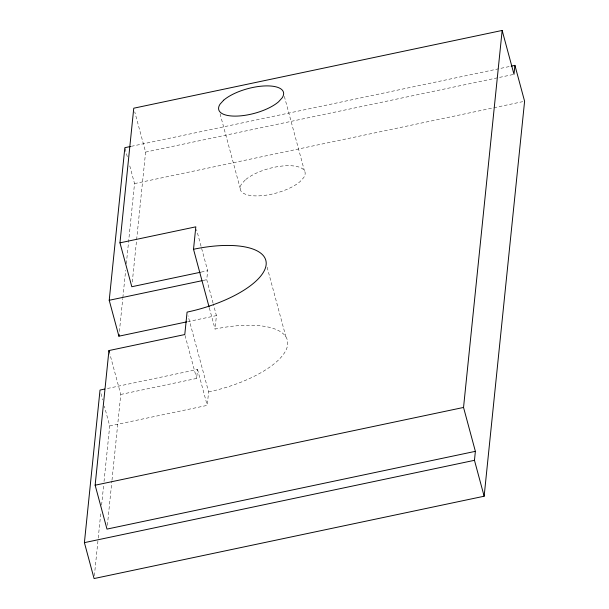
<?xml version="1.0" encoding="UTF-8"?>
<svg xmlns="http://www.w3.org/2000/svg" width="609" height="609" viewBox="0 0 609 609"><rect width="100%" height="100%" fill="white"/><g stroke="black" fill="none" stroke-linecap="round" stroke-linejoin="round"><path stroke-width="0.46" stroke-dasharray="3.04 2.28" d="M94.372 575.726L98.14 538.988M98.232 538.044L100.934 511.674M101.612 505.074L103.637 485.297M104.025 481.529L109.711 425.95L104.383 406.203M119.394 331.479L122.767 298.509M122.866 297.573L125.66 270.251M126.337 263.659L134.536 183.591L129.451 164.742M107.374 525.323L111.904 481.072M112.003 480.136L120.78 394.449L109.673 353.304M132.29 282.028L145.604 152.09L134.749 111.858M120.78 394.449L196.623 378.44L197.544 369.465L106.529 388.671M213.036 303.038L206.74 279.698L207.654 270.723L196.555 229.585M109.711 425.95L207.227 405.373L208.613 391.907L188.067 315.782M208.613 391.907A78.218 29.803 -15.1 0 0 287.676 344.481A78.218 29.803 -15.1 0 0 215.046 329.073L216.423 315.607L213.279 303.937M131.369 146.312L511.195 66.145M145.604 152.09L513.996 74.336M134.536 183.591L492.955 107.945M493.884 107.747L522.743 101.657M201.183 272.094L207.654 270.723M203.025 280.483L206.74 279.698M187.633 321.689L216.423 315.607M284.35 96.389L304.393 170.68M267.115 267.191L285.925 336.899M220.093 113.868L240.882 190.906M209.351 307.979L215.046 329.073M197.544 369.465L207.227 405.373M185.029 335.468L196.623 378.44M125.089 148.588L127.517 157.564M100.995 393.635L102.693 399.923M245.176 180.005L241.598 183.933A33.518 12.774 -15.1 0 0 258.924 195.862A33.518 12.774 -15.1 0 0 300.1 181.581L303.678 177.653A33.518 12.774 -15.1 0 0 286.352 165.732A33.518 12.774 -15.1 0 0 245.176 180.005"/><path stroke-width="0.91" d="M511.195 66.145L514.917 65.361L524.6 101.269L484.147 496.221L94.083 578.55L84.4 542.642L100.028 390.049L104.672 389.067M186.704 321.879L118.907 336.191L109.217 300.283L124.853 147.69L130.433 146.51M119.965 242.846L133.759 108.204L502.159 30.45L463.54 407.451L475.378 451.338L106.986 529.092L95.141 485.206L108.935 350.563L184.778 334.554L187.077 312.113A78.218 29.803 -15.1 0 0 266.141 264.687A78.218 29.803 -15.1 0 0 193.517 249.279L195.816 226.837L119.965 242.846L131.81 286.732L200.254 272.292M118.907 336.191L119.105 334.311M484.147 496.221L474.464 460.313L475.378 451.338M514.917 65.361L513.996 74.336L502.159 30.45M109.217 300.283L202.097 280.68M95.141 485.206L463.54 407.451M84.4 542.642L474.464 460.313M193.517 249.279L209.108 307.058M108.935 350.563L109.43 352.39M223.648 100.211L220.07 104.147A33.518 12.774 -15.1 0 0 237.396 116.068A33.518 12.774 -15.1 0 0 278.572 101.794L282.15 97.859A33.518 12.774 -15.1 0 0 264.824 85.938A33.518 12.774 -15.1 0 0 223.648 100.211"/></g></svg>
